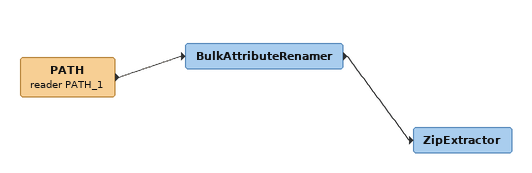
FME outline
PATH (reader PATH_1)
    -> BulkAttributeRenamer
BulkAttributeRenamer
    -> ZipExtractor
ZipExtractor
